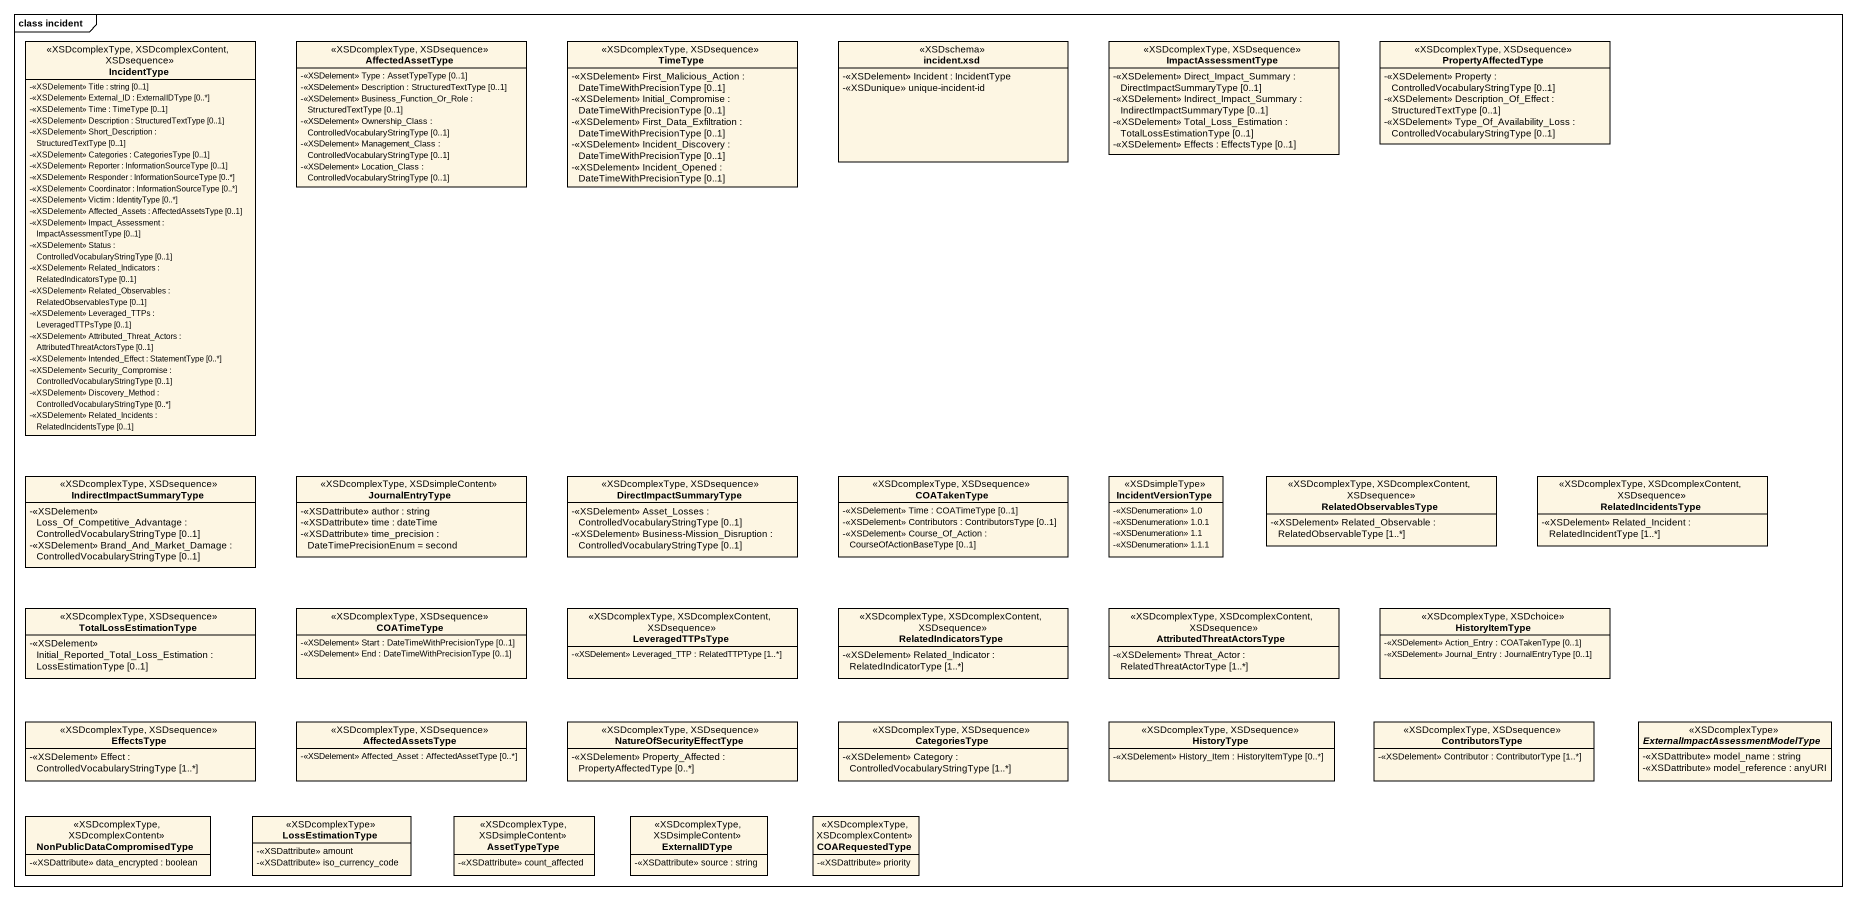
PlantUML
@startuml
mainframe class incident
hide circle
hide empty members
skinparam classAttributeIconSize 0
class IncidentType <<XSDcomplexType, XSDcomplexContent, XSDsequence>> {
  -<<XSDelement>> Title : string [0..1]
  -<<XSDelement>> External_ID : ExternalIDType [0..*]
  -<<XSDelement>> Time : TimeType [0..1]
  -<<XSDelement>> Description : StructuredTextType [0..1]
  -<<XSDelement>> Short_Description : StructuredTextType [0..1]
  -<<XSDelement>> Categories : CategoriesType [0..1]
  -<<XSDelement>> Reporter : InformationSourceType [0..1]
  -<<XSDelement>> Responder : InformationSourceType [0..*]
  -<<XSDelement>> Coordinator : InformationSourceType [0..*]
  -<<XSDelement>> Victim : IdentityType [0..*]
  -<<XSDelement>> Affected_Assets : AffectedAssetsType [0..1]
  -<<XSDelement>> Impact_Assessment : ImpactAssessmentType [0..1]
  -<<XSDelement>> Status : ControlledVocabularyStringType [0..1]
  -<<XSDelement>> Related_Indicators : RelatedIndicatorsType [0..1]
  -<<XSDelement>> Related_Observables : RelatedObservablesType [0..1]
  -<<XSDelement>> Leveraged_TTPs : LeveragedTTPsType [0..1]
  -<<XSDelement>> Attributed_Threat_Actors : AttributedThreatActorsType [0..1]
  -<<XSDelement>> Intended_Effect : StatementType [0..*]
  -<<XSDelement>> Security_Compromise : ControlledVocabularyStringType [0..1]
  -<<XSDelement>> Discovery_Method : ControlledVocabularyStringType [0..*]
  -<<XSDelement>> Related_Incidents : RelatedIncidentsType [0..1]
}
class AffectedAssetType <<XSDcomplexType, XSDsequence>> {
  -<<XSDelement>> Type : AssetTypeType [0..1]
  -<<XSDelement>> Description : StructuredTextType [0..1]
  -<<XSDelement>> Business_Function_Or_Role : StructuredTextType [0..1]
  -<<XSDelement>> Ownership_Class : ControlledVocabularyStringType [0..1]
  -<<XSDelement>> Management_Class : ControlledVocabularyStringType [0..1]
  -<<XSDelement>> Location_Class : ControlledVocabularyStringType [0..1]
}
class TimeType <<XSDcomplexType, XSDsequence>> {
  -<<XSDelement>> First_Malicious_Action : DateTimeWithPrecisionType [0..1]
  -<<XSDelement>> Initial_Compromise : DateTimeWithPrecisionType [0..1]
  -<<XSDelement>> First_Data_Exfiltration : DateTimeWithPrecisionType [0..1]
  -<<XSDelement>> Incident_Discovery : DateTimeWithPrecisionType [0..1]
  -<<XSDelement>> Incident_Opened : DateTimeWithPrecisionType [0..1]
}
class "incident.xsd" as incident_xsd <<XSDschema>> {
  -<<XSDelement>> Incident : IncidentType
  -<<XSDunique>> unique-incident-id
}
class ImpactAssessmentType <<XSDcomplexType, XSDsequence>> {
  -<<XSDelement>> Direct_Impact_Summary : DirectImpactSummaryType [0..1]
  -<<XSDelement>> Indirect_Impact_Summary : IndirectImpactSummaryType [0..1]
  -<<XSDelement>> Total_Loss_Estimation : TotalLossEstimationType [0..1]
  -<<XSDelement>> Effects : EffectsType [0..1]
}
class PropertyAffectedType <<XSDcomplexType, XSDsequence>> {
  -<<XSDelement>> Property : ControlledVocabularyStringType [0..1]
  -<<XSDelement>> Description_Of_Effect : StructuredTextType [0..1]
  -<<XSDelement>> Type_Of_Availability_Loss : ControlledVocabularyStringType [0..1]
}
class IndirectImpactSummaryType <<XSDcomplexType, XSDsequence>> {
  -<<XSDelement>> Loss_Of_Competitive_Advantage : ControlledVocabularyStringType [0..1]
  -<<XSDelement>> Brand_And_Market_Damage : ControlledVocabularyStringType [0..1]
}
class JournalEntryType <<XSDcomplexType, XSDsimpleContent>> {
  -<<XSDattribute>> author : string
  -<<XSDattribute>> time : dateTime
  -<<XSDattribute>> time_precision : DateTimePrecisionEnum = second
}
class DirectImpactSummaryType <<XSDcomplexType, XSDsequence>> {
  -<<XSDelement>> Asset_Losses : ControlledVocabularyStringType [0..1]
  -<<XSDelement>> Business-Mission_Disruption : ControlledVocabularyStringType [0..1]
}
class COATakenType <<XSDcomplexType, XSDsequence>> {
  -<<XSDelement>> Time : COATimeType [0..1]
  -<<XSDelement>> Contributors : ContributorsType [0..1]
  -<<XSDelement>> Course_Of_Action : CourseOfActionBaseType [0..1]
}
class IncidentVersionType <<XSDsimpleType>> {
  -<<XSDenumeration>> 1.0
  -<<XSDenumeration>> 1.0.1
  -<<XSDenumeration>> 1.1
  -<<XSDenumeration>> 1.1.1
}
class RelatedObservablesType <<XSDcomplexType, XSDcomplexContent, XSDsequence>> {
  -<<XSDelement>> Related_Observable : RelatedObservableType [1..*]
}
class RelatedIncidentsType <<XSDcomplexType, XSDcomplexContent, XSDsequence>> {
  -<<XSDelement>> Related_Incident : RelatedIncidentType [1..*]
}
class TotalLossEstimationType <<XSDcomplexType, XSDsequence>> {
  -<<XSDelement>> Initial_Reported_Total_Loss_Estimation : LossEstimationType [0..1]
}
class COATimeType <<XSDcomplexType, XSDsequence>> {
  -<<XSDelement>> Start : DateTimeWithPrecisionType [0..1]
  -<<XSDelement>> End : DateTimeWithPrecisionType [0..1]
}
class LeveragedTTPsType <<XSDcomplexType, XSDcomplexContent, XSDsequence>> {
  -<<XSDelement>> Leveraged_TTP : RelatedTTPType [1..*]
}
class RelatedIndicatorsType <<XSDcomplexType, XSDcomplexContent, XSDsequence>> {
  -<<XSDelement>> Related_Indicator : RelatedIndicatorType [1..*]
}
class AttributedThreatActorsType <<XSDcomplexType, XSDcomplexContent, XSDsequence>> {
  -<<XSDelement>> Threat_Actor : RelatedThreatActorType [1..*]
}
class HistoryItemType <<XSDcomplexType, XSDchoice>> {
  -<<XSDelement>> Action_Entry : COATakenType [0..1]
  -<<XSDelement>> Journal_Entry : JournalEntryType [0..1]
}
class EffectsType <<XSDcomplexType, XSDsequence>> {
  -<<XSDelement>> Effect : ControlledVocabularyStringType [1..*]
}
class AffectedAssetsType <<XSDcomplexType, XSDsequence>> {
  -<<XSDelement>> Affected_Asset : AffectedAssetType [0..*]
}
class NatureOfSecurityEffectType <<XSDcomplexType, XSDsequence>> {
  -<<XSDelement>> Property_Affected : PropertyAffectedType [0..*]
}
class CategoriesType <<XSDcomplexType, XSDsequence>> {
  -<<XSDelement>> Category : ControlledVocabularyStringType [1..*]
}
class HistoryType <<XSDcomplexType, XSDsequence>> {
  -<<XSDelement>> History_Item : HistoryItemType [0..*]
}
class ContributorsType <<XSDcomplexType, XSDsequence>> {
  -<<XSDelement>> Contributor : ContributorType [1..*]
}
abstract class "ExternalImpactAssessmentModelType" as ExternalImpactAssessmentMode <<XSDcomplexType>> {
  -<<XSDattribute>> model_name : string
  -<<XSDattribute>> model_reference : anyURI
}
class NonPublicDataCompromisedType <<XSDcomplexType, XSDcomplexContent>> {
  -<<XSDattribute>> data_encrypted : boolean
}
class LossEstimationType <<XSDcomplexType>> {
  -<<XSDattribute>> amount
  -<<XSDattribute>> iso_currency_code
}
class AssetTypeType <<XSDcomplexType, XSDsimpleContent>> {
  -<<XSDattribute>> count_affected
}
class ExternalIDType <<XSDcomplexType, XSDsimpleContent>> {
  -<<XSDattribute>> source : string
}
class COARequestedType <<XSDcomplexType, XSDcomplexContent>> {
  -<<XSDattribute>> priority
}
@enduml
